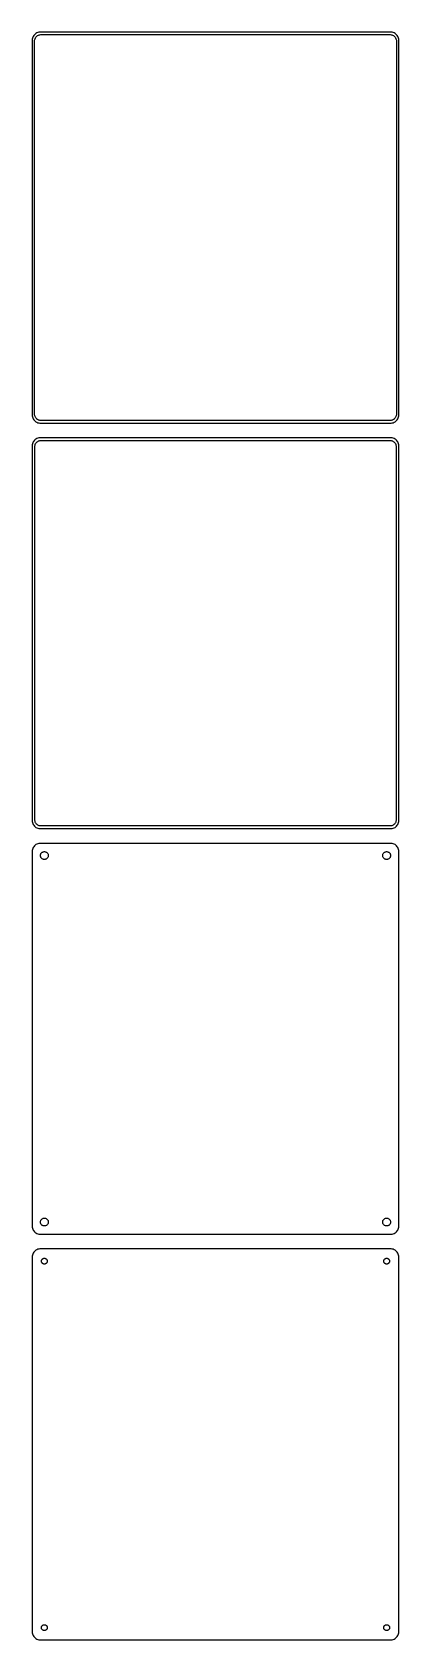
# Model space of a CAD drawing. Header units: metres. Extents: x -112 to 112, y 627 to 1614.
import ezdxf

# ---------------------------------------------------------------- set-up
doc = ezdxf.new("R2010")
doc.units = ezdxf.units.M

msp = doc.modelspace()

# ---------------------------------------------------------------- linework, layer by layer
for p, q in [((-112.461, 1609.63), (-112.5, 1609)), ((-112.5, 1609), (-112.5, 1379)), ((-112.343, 1610.24), (-112.461, 1609.63)), ((-112.149, 1610.84), (-112.343, 1610.24)), ((-111.882, 1611.41), (-112.149, 1610.84)), ((-111.545, 1611.94), (-111.882, 1611.41)), ((-111.145, 1612.42), (-111.545, 1611.94)), ((-110.687, 1612.85), (-111.145, 1612.42)), ((-111, 1608.5), (-110.968, 1609)), ((-110.968, 1609), (-110.874, 1609.49)), ((-110.874, 1609.49), (-110.719, 1609.97)), ((-110.719, 1609.97), (-110.505, 1610.43)), ((-110.179, 1613.22), (-110.687, 1612.85)), ((-110.505, 1610.43), (-110.236, 1610.85)), ((-110.236, 1610.85), (-109.916, 1611.24)), ((-109.629, 1613.52), (-110.179, 1613.22)), ((-109.916, 1611.24), (-109.55, 1611.58)), ((-109.045, 1613.76), (-109.629, 1613.52)), ((-109.55, 1611.58), (-109.143, 1611.88)), ((-109.143, 1611.88), (-108.703, 1612.12)), ((-108.437, 1613.91), (-109.045, 1613.76)), ((-108.703, 1612.12), (-108.236, 1612.3)), ((-107.814, 1613.99), (-108.437, 1613.91)), ((-108.236, 1612.3), (-107.75, 1612.43)), ((107.814, 1613.99), (-107.814, 1613.99)), ((-107.75, 1612.43), (-107.251, 1612.49)), ((-107.251, 1612.49), (107.251, 1612.49)), ((107.251, 1612.49), (107.75, 1612.43)), ((107.75, 1612.43), (108.236, 1612.3)), ((108.437, 1613.91), (107.814, 1613.99)), ((108.236, 1612.3), (108.703, 1612.12)), ((109.045, 1613.76), (108.437, 1613.91)), ((108.703, 1612.12), (109.143, 1611.88)), ((109.629, 1613.52), (109.045, 1613.76)), ((109.143, 1611.88), (109.55, 1611.58)), ((109.55, 1611.58), (109.916, 1611.24)), ((110.179, 1613.22), (109.629, 1613.52)), ((109.916, 1611.24), (110.236, 1610.85)), ((110.687, 1612.85), (110.179, 1613.22)), ((110.236, 1610.85), (110.505, 1610.43)), ((110.505, 1610.43), (110.719, 1609.97)), ((111.145, 1612.42), (110.687, 1612.85)), ((110.719, 1609.97), (110.874, 1609.49)), ((110.874, 1609.49), (110.968, 1609)), ((110.968, 1609), (111, 1608.5)), ((111.545, 1611.94), (111.145, 1612.42)), ((111.882, 1611.41), (111.545, 1611.94)), ((112.149, 1610.84), (111.882, 1611.41)), ((112.343, 1610.24), (112.149, 1610.84)), ((112.461, 1609.63), (112.343, 1610.24)), ((112.5, 1609), (112.461, 1609.63)), ((112.5, 1379), (112.5, 1609)), ((-111, 1379.5), (-111, 1608.5)), ((111, 1608.5), (111, 1379.5)), ((-112.5, 1379), (-112.461, 1378.37)), ((-112.461, 1378.37), (-112.343, 1377.76)), ((-112.343, 1377.76), (-112.149, 1377.16)), ((-112.149, 1377.16), (-111.882, 1376.59)), ((-111.882, 1376.59), (-111.545, 1376.06)), ((-111.545, 1376.06), (-111.145, 1375.58)), ((-111.145, 1375.58), (-110.687, 1375.15)), ((-110.968, 1379), (-111, 1379.5)), ((-110.874, 1378.51), (-110.968, 1379)), ((-110.719, 1378.03), (-110.874, 1378.51)), ((-110.505, 1377.57), (-110.719, 1378.03)), ((-110.687, 1375.15), (-110.179, 1374.78)), ((-110.236, 1377.15), (-110.505, 1377.57)), ((-109.916, 1376.76), (-110.236, 1377.15)), ((-110.179, 1374.78), (-109.629, 1374.48)), ((-109.55, 1376.42), (-109.916, 1376.76)), ((-109.629, 1374.48), (-109.045, 1374.24)), ((-109.143, 1376.12), (-109.55, 1376.42)), ((-108.703, 1375.88), (-109.143, 1376.12)), ((-109.045, 1374.24), (-108.437, 1374.09)), ((-108.236, 1375.7), (-108.703, 1375.88)), ((-108.437, 1374.09), (-107.814, 1374.01)), ((-107.75, 1375.57), (-108.236, 1375.7)), ((-107.814, 1374.01), (107.814, 1374.01)), ((-107.251, 1375.51), (-107.75, 1375.57)), ((107.251, 1375.51), (-107.251, 1375.51)), ((107.75, 1375.57), (107.251, 1375.51)), ((108.236, 1375.7), (107.75, 1375.57)), ((107.814, 1374.01), (108.437, 1374.09)), ((108.703, 1375.88), (108.236, 1375.7)), ((108.437, 1374.09), (109.045, 1374.24)), ((109.143, 1376.12), (108.703, 1375.88)), ((109.045, 1374.24), (109.629, 1374.48)), ((109.55, 1376.42), (109.143, 1376.12)), ((109.916, 1376.76), (109.55, 1376.42)), ((109.629, 1374.48), (110.179, 1374.78)), ((110.236, 1377.15), (109.916, 1376.76)), ((110.179, 1374.78), (110.687, 1375.15)), ((110.505, 1377.57), (110.236, 1377.15)), ((110.719, 1378.03), (110.505, 1377.57)), ((110.687, 1375.15), (111.145, 1375.58)), ((110.874, 1378.51), (110.719, 1378.03)), ((110.968, 1379), (110.874, 1378.51)), ((111, 1379.5), (110.968, 1379)), ((111.145, 1375.58), (111.545, 1376.06)), ((111.545, 1376.06), (111.882, 1376.59)), ((111.882, 1376.59), (112.149, 1377.16)), ((112.149, 1377.16), (112.343, 1377.76)), ((112.343, 1377.76), (112.461, 1378.37)), ((112.461, 1378.37), (112.5, 1379)), ((-111.882, 1362.41), (-112.149, 1361.84)), ((-111.545, 1362.94), (-111.882, 1362.41)), ((-111.145, 1363.42), (-111.545, 1362.94)), ((-110.687, 1363.85), (-111.145, 1363.42)), ((-110.179, 1364.22), (-110.687, 1363.85)), ((-109.629, 1364.52), (-110.179, 1364.22)), ((-110.133, 1361.78), (-109.823, 1362.15)), ((-109.823, 1362.15), (-109.469, 1362.48)), ((-109.045, 1364.76), (-109.629, 1364.52)), ((-109.469, 1362.48), (-109.075, 1362.77)), ((-109.075, 1362.77), (-108.649, 1363)), ((-108.437, 1364.91), (-109.045, 1364.76)), ((-108.649, 1363), (-108.197, 1363.18)), ((-107.814, 1364.99), (-108.437, 1364.91)), ((-108.197, 1363.18), (-107.726, 1363.3)), ((107.814, 1364.99), (-107.814, 1364.99)), ((-107.726, 1363.3), (-107.243, 1363.36)), ((-107.243, 1363.36), (107.243, 1363.36)), ((107.243, 1363.36), (107.726, 1363.3)), ((107.726, 1363.3), (108.197, 1363.18)), ((108.437, 1364.91), (107.814, 1364.99)), ((108.197, 1363.18), (108.649, 1363)), ((109.045, 1364.76), (108.437, 1364.91)), ((108.649, 1363), (109.075, 1362.77)), ((109.629, 1364.52), (109.045, 1364.76)), ((109.075, 1362.77), (109.469, 1362.48)), ((109.469, 1362.48), (109.823, 1362.15)), ((110.179, 1364.22), (109.629, 1364.52)), ((109.823, 1362.15), (110.133, 1361.78)), ((110.687, 1363.85), (110.179, 1364.22)), ((111.145, 1363.42), (110.687, 1363.85)), ((111.545, 1362.94), (111.145, 1363.42)), ((111.882, 1362.41), (111.545, 1362.94)), ((112.149, 1361.84), (111.882, 1362.41)), ((-112.461, 1360.63), (-112.5, 1360)), ((-112.5, 1360), (-112.5, 1130)), ((-112.343, 1361.24), (-112.461, 1360.63)), ((-112.149, 1361.84), (-112.343, 1361.24)), ((-110.873, 1359.5), (-110.842, 1359.99)), ((-110.873, 1130.5), (-110.873, 1359.5)), ((-110.842, 1359.99), (-110.751, 1360.46)), ((-110.751, 1360.46), (-110.601, 1360.93)), ((-110.601, 1360.93), (-110.394, 1361.37)), ((-110.394, 1361.37), (-110.133, 1361.78)), ((110.133, 1361.78), (110.394, 1361.37)), ((110.394, 1361.37), (110.601, 1360.93)), ((110.601, 1360.93), (110.751, 1360.46)), ((110.751, 1360.46), (110.842, 1359.99)), ((110.842, 1359.99), (110.873, 1359.5)), ((110.873, 1359.5), (110.873, 1130.5)), ((112.343, 1361.24), (112.149, 1361.84)), ((112.461, 1360.63), (112.343, 1361.24)), ((112.5, 1360), (112.461, 1360.63)), ((112.5, 1130), (112.5, 1360)), ((-112.5, 1130), (-112.461, 1129.37)), ((-112.461, 1129.37), (-112.343, 1128.76)), ((-112.343, 1128.76), (-112.149, 1128.16)), ((-112.149, 1128.16), (-111.882, 1127.59)), ((-111.882, 1127.59), (-111.545, 1127.06)), ((-111.545, 1127.06), (-111.145, 1126.58)), ((-111.145, 1126.58), (-110.687, 1126.15)), ((-110.842, 1130.01), (-110.873, 1130.5)), ((-110.751, 1129.54), (-110.842, 1130.01)), ((-110.601, 1129.07), (-110.751, 1129.54)), ((-110.687, 1126.15), (-110.179, 1125.78)), ((-110.394, 1128.63), (-110.601, 1129.07)), ((-110.133, 1128.22), (-110.394, 1128.63)), ((-110.179, 1125.78), (-109.629, 1125.48)), ((-109.823, 1127.85), (-110.133, 1128.22)), ((-109.469, 1127.52), (-109.823, 1127.85)), ((-109.629, 1125.48), (-109.045, 1125.24)), ((-109.075, 1127.23), (-109.469, 1127.52)), ((-108.649, 1127), (-109.075, 1127.23)), ((-109.045, 1125.24), (-108.437, 1125.09)), ((-108.197, 1126.82), (-108.649, 1127)), ((-107.726, 1126.7), (-108.197, 1126.82)), ((-107.243, 1126.64), (-107.726, 1126.7)), ((107.243, 1126.64), (-107.243, 1126.64)), ((107.726, 1126.7), (107.243, 1126.64)), ((108.197, 1126.82), (107.726, 1126.7)), ((108.649, 1127), (108.197, 1126.82)), ((108.437, 1125.09), (109.045, 1125.24)), ((109.075, 1127.23), (108.649, 1127)), ((109.045, 1125.24), (109.629, 1125.48)), ((109.469, 1127.52), (109.075, 1127.23)), ((109.823, 1127.85), (109.469, 1127.52)), ((109.629, 1125.48), (110.179, 1125.78)), ((110.133, 1128.22), (109.823, 1127.85)), ((110.394, 1128.63), (110.133, 1128.22)), ((110.179, 1125.78), (110.687, 1126.15)), ((110.601, 1129.07), (110.394, 1128.63)), ((110.751, 1129.54), (110.601, 1129.07)), ((110.687, 1126.15), (111.145, 1126.58)), ((110.842, 1130.01), (110.751, 1129.54)), ((110.873, 1130.5), (110.842, 1130.01)), ((111.145, 1126.58), (111.545, 1127.06)), ((111.545, 1127.06), (111.882, 1127.59)), ((111.882, 1127.59), (112.149, 1128.16)), ((112.149, 1128.16), (112.343, 1128.76)), ((112.343, 1128.76), (112.461, 1129.37)), ((112.461, 1129.37), (112.5, 1130)), ((-109.629, 1115.52), (-110.179, 1115.22)), ((-109.045, 1115.76), (-109.629, 1115.52)), ((-108.437, 1115.91), (-109.045, 1115.76)), ((-108.437, 1125.09), (-107.814, 1125.01)), ((-107.814, 1115.99), (-108.437, 1115.91)), ((-107.814, 1125.01), (107.814, 1125.01)), ((107.814, 1115.99), (-107.814, 1115.99)), ((107.814, 1125.01), (108.437, 1125.09)), ((108.437, 1115.91), (107.814, 1115.99)), ((109.045, 1115.76), (108.437, 1115.91)), ((109.629, 1115.52), (109.045, 1115.76)), ((110.179, 1115.22), (109.629, 1115.52)), ((-112.461, 1111.63), (-112.5, 1111)), ((-112.5, 1111), (-112.5, 881)), ((-112.343, 1112.24), (-112.461, 1111.63)), ((-112.149, 1112.84), (-112.343, 1112.24)), ((-111.882, 1113.41), (-112.149, 1112.84)), ((-111.545, 1113.94), (-111.882, 1113.41)), ((-111.145, 1114.42), (-111.545, 1113.94)), ((-110.687, 1114.85), (-111.145, 1114.42)), ((-110.179, 1115.22), (-110.687, 1114.85)), ((-107.4, 1108.5), (-107.381, 1108.8)), ((-107.381, 1108.2), (-107.4, 1108.5)), ((-107.381, 1108.8), (-107.325, 1109.1)), ((-107.325, 1107.9), (-107.381, 1108.2)), ((-107.325, 1109.1), (-107.231, 1109.38)), ((-107.231, 1107.62), (-107.325, 1107.9)), ((-107.231, 1109.38), (-107.103, 1109.66)), ((-107.103, 1107.34), (-107.231, 1107.62)), ((-107.103, 1109.66), (-106.942, 1109.91)), ((-106.942, 1107.09), (-107.103, 1107.34)), ((-106.942, 1109.91), (-106.75, 1110.14)), ((-106.75, 1106.86), (-106.942, 1107.09)), ((-106.75, 1110.14), (-106.53, 1110.35)), ((-106.53, 1106.65), (-106.75, 1106.86)), ((-106.53, 1110.35), (-106.286, 1110.53)), ((-106.286, 1106.47), (-106.53, 1106.65)), ((-106.286, 1110.53), (-106.022, 1110.67)), ((-106.022, 1106.33), (-106.286, 1106.47)), ((-106.022, 1110.67), (-105.742, 1110.78)), ((-105.742, 1106.22), (-106.022, 1106.33)), ((-105.742, 1110.78), (-105.45, 1110.86)), ((-105.45, 1106.14), (-105.742, 1106.22)), ((-105.45, 1110.86), (-105.151, 1110.9)), ((-105.151, 1106.1), (-105.45, 1106.14)), ((-105.151, 1110.9), (-104.849, 1110.9)), ((-104.849, 1106.1), (-105.151, 1106.1)), ((-104.849, 1110.9), (-104.55, 1110.86)), ((-104.55, 1106.14), (-104.849, 1106.1)), ((-104.55, 1110.86), (-104.258, 1110.78)), ((-104.258, 1106.22), (-104.55, 1106.14)), ((-104.258, 1110.78), (-103.978, 1110.67)), ((-103.978, 1106.33), (-104.258, 1106.22)), ((-103.978, 1110.67), (-103.714, 1110.53)), ((-103.714, 1106.47), (-103.978, 1106.33)), ((-103.714, 1110.53), (-103.47, 1110.35)), ((-103.47, 1106.65), (-103.714, 1106.47)), ((-103.47, 1110.35), (-103.25, 1110.14)), ((-103.25, 1106.86), (-103.47, 1106.65)), ((-103.25, 1110.14), (-103.058, 1109.91)), ((-103.058, 1107.09), (-103.25, 1106.86)), ((-103.058, 1109.91), (-102.897, 1109.66)), ((-102.897, 1107.34), (-103.058, 1107.09)), ((-102.897, 1109.66), (-102.769, 1109.38)), ((-102.769, 1107.62), (-102.897, 1107.34)), ((-102.769, 1109.38), (-102.675, 1109.1)), ((-102.675, 1107.9), (-102.769, 1107.62)), ((-102.675, 1109.1), (-102.619, 1108.8)), ((-102.619, 1108.2), (-102.675, 1107.9)), ((-102.619, 1108.8), (-102.6, 1108.5)), ((-102.6, 1108.5), (-102.619, 1108.2)), ((102.6, 1108.5), (102.619, 1108.8)), ((102.619, 1108.2), (102.6, 1108.5)), ((102.619, 1108.8), (102.675, 1109.1)), ((102.675, 1107.9), (102.619, 1108.2)), ((102.675, 1109.1), (102.769, 1109.38)), ((102.769, 1107.62), (102.675, 1107.9)), ((102.769, 1109.38), (102.897, 1109.66)), ((102.897, 1107.34), (102.769, 1107.62)), ((102.897, 1109.66), (103.058, 1109.91)), ((103.058, 1107.09), (102.897, 1107.34)), ((103.058, 1109.91), (103.25, 1110.14)), ((103.25, 1106.86), (103.058, 1107.09)), ((103.25, 1110.14), (103.47, 1110.35)), ((103.47, 1106.65), (103.25, 1106.86)), ((103.47, 1110.35), (103.714, 1110.53)), ((103.714, 1106.47), (103.47, 1106.65)), ((103.714, 1110.53), (103.978, 1110.67)), ((103.978, 1106.33), (103.714, 1106.47)), ((103.978, 1110.67), (104.258, 1110.78)), ((104.258, 1106.22), (103.978, 1106.33)), ((104.258, 1110.78), (104.55, 1110.86)), ((104.55, 1106.14), (104.258, 1106.22)), ((104.55, 1110.86), (104.849, 1110.9)), ((104.849, 1106.1), (104.55, 1106.14)), ((104.849, 1110.9), (105.151, 1110.9)), ((105.151, 1106.1), (104.849, 1106.1)), ((105.151, 1110.9), (105.45, 1110.86)), ((105.45, 1106.14), (105.151, 1106.1)), ((105.45, 1110.86), (105.742, 1110.78)), ((105.742, 1106.22), (105.45, 1106.14)), ((105.742, 1110.78), (106.022, 1110.67)), ((106.022, 1106.33), (105.742, 1106.22)), ((106.022, 1110.67), (106.286, 1110.53)), ((106.286, 1106.47), (106.022, 1106.33)), ((106.286, 1110.53), (106.53, 1110.35)), ((106.53, 1106.65), (106.286, 1106.47)), ((106.53, 1110.35), (106.75, 1110.14)), ((106.75, 1106.86), (106.53, 1106.65)), ((106.75, 1110.14), (106.942, 1109.91)), ((106.942, 1107.09), (106.75, 1106.86)), ((106.942, 1109.91), (107.103, 1109.66)), ((107.103, 1107.34), (106.942, 1107.09)), ((107.103, 1109.66), (107.231, 1109.38)), ((107.231, 1107.62), (107.103, 1107.34)), ((107.231, 1109.38), (107.325, 1109.1)), ((107.325, 1107.9), (107.231, 1107.62)), ((107.325, 1109.1), (107.381, 1108.8)), ((107.381, 1108.2), (107.325, 1107.9)), ((107.381, 1108.8), (107.4, 1108.5)), ((107.4, 1108.5), (107.381, 1108.2)), ((110.687, 1114.85), (110.179, 1115.22)), ((111.145, 1114.42), (110.687, 1114.85)), ((111.545, 1113.94), (111.145, 1114.42)), ((111.882, 1113.41), (111.545, 1113.94)), ((112.149, 1112.84), (111.882, 1113.41)), ((112.343, 1112.24), (112.149, 1112.84)), ((112.461, 1111.63), (112.343, 1112.24)), ((112.5, 1111), (112.461, 1111.63)), ((112.5, 881), (112.5, 1111)), ((-112.5, 881), (-112.461, 880.373)), ((-112.461, 880.373), (-112.343, 879.757)), ((-112.343, 879.757), (-112.149, 879.159)), ((-112.149, 879.159), (-111.882, 878.591)), ((-111.882, 878.591), (-111.545, 878.061)), ((-107.4, 883.5), (-107.381, 883.801)), ((-107.381, 883.199), (-107.4, 883.5)), ((-107.381, 883.801), (-107.325, 884.097)), ((-107.325, 882.903), (-107.381, 883.199)), ((-107.325, 884.097), (-107.231, 884.383)), ((-107.231, 882.617), (-107.325, 882.903)), ((-107.231, 884.383), (-107.103, 884.656)), ((-107.103, 882.344), (-107.231, 882.617)), ((-107.103, 884.656), (-106.942, 884.911)), ((-106.942, 882.089), (-107.103, 882.344)), ((-106.942, 884.911), (-106.75, 885.143)), ((-106.75, 881.857), (-106.942, 882.089)), ((-106.75, 885.143), (-106.53, 885.349)), ((-106.53, 881.651), (-106.75, 881.857)), ((-106.53, 885.349), (-106.286, 885.526)), ((-106.286, 881.474), (-106.53, 881.651)), ((-106.286, 885.526), (-106.022, 885.672)), ((-106.022, 881.328), (-106.286, 881.474)), ((-106.022, 885.672), (-105.742, 885.783)), ((-105.742, 881.217), (-106.022, 881.328)), ((-105.742, 885.783), (-105.45, 885.857)), ((-105.45, 881.143), (-105.742, 881.217)), ((-105.45, 885.857), (-105.151, 885.895)), ((-105.151, 881.105), (-105.45, 881.143)), ((-105.151, 885.895), (-104.849, 885.895)), ((-104.849, 881.105), (-105.151, 881.105)), ((-104.849, 885.895), (-104.55, 885.857)), ((-104.55, 881.143), (-104.849, 881.105)), ((-104.55, 885.857), (-104.258, 885.783)), ((-104.258, 881.217), (-104.55, 881.143)), ((-104.258, 885.783), (-103.978, 885.672)), ((-103.978, 881.328), (-104.258, 881.217)), ((-103.978, 885.672), (-103.714, 885.526)), ((-103.714, 881.474), (-103.978, 881.328)), ((-103.714, 885.526), (-103.47, 885.349)), ((-103.47, 881.651), (-103.714, 881.474)), ((-103.47, 885.349), (-103.25, 885.143)), ((-103.25, 881.857), (-103.47, 881.651)), ((-103.25, 885.143), (-103.058, 884.911)), ((-103.058, 882.089), (-103.25, 881.857)), ((-103.058, 884.911), (-102.897, 884.656)), ((-102.897, 882.344), (-103.058, 882.089)), ((-102.897, 884.656), (-102.769, 884.383)), ((-102.769, 882.617), (-102.897, 882.344)), ((-102.769, 884.383), (-102.675, 884.097)), ((-102.675, 882.903), (-102.769, 882.617)), ((-102.675, 884.097), (-102.619, 883.801)), ((-102.619, 883.199), (-102.675, 882.903)), ((-102.619, 883.801), (-102.6, 883.5)), ((-102.6, 883.5), (-102.619, 883.199)), ((102.6, 883.5), (102.619, 883.801)), ((102.619, 883.199), (102.6, 883.5)), ((102.619, 883.801), (102.675, 884.097)), ((102.675, 882.903), (102.619, 883.199)), ((102.675, 884.097), (102.769, 884.383)), ((102.769, 882.617), (102.675, 882.903)), ((102.769, 884.383), (102.897, 884.656)), ((102.897, 882.344), (102.769, 882.617)), ((102.897, 884.656), (103.058, 884.911)), ((103.058, 882.089), (102.897, 882.344)), ((103.058, 884.911), (103.25, 885.143)), ((103.25, 881.857), (103.058, 882.089)), ((103.25, 885.143), (103.47, 885.349)), ((103.47, 881.651), (103.25, 881.857)), ((103.47, 885.349), (103.714, 885.526)), ((103.714, 881.474), (103.47, 881.651)), ((103.714, 885.526), (103.978, 885.672)), ((103.978, 881.328), (103.714, 881.474)), ((103.978, 885.672), (104.258, 885.783)), ((104.258, 881.217), (103.978, 881.328)), ((104.258, 885.783), (104.55, 885.857)), ((104.55, 881.143), (104.258, 881.217)), ((104.55, 885.857), (104.849, 885.895)), ((104.849, 881.105), (104.55, 881.143)), ((104.849, 885.895), (105.151, 885.895)), ((105.151, 881.105), (104.849, 881.105)), ((105.151, 885.895), (105.45, 885.857)), ((105.45, 881.143), (105.151, 881.105)), ((105.45, 885.857), (105.742, 885.783)), ((105.742, 881.217), (105.45, 881.143)), ((105.742, 885.783), (106.022, 885.672)), ((106.022, 881.328), (105.742, 881.217)), ((106.022, 885.672), (106.286, 885.526)), ((106.286, 881.474), (106.022, 881.328)), ((106.286, 885.526), (106.53, 885.349)), ((106.53, 881.651), (106.286, 881.474)), ((106.53, 885.349), (106.75, 885.143)), ((106.75, 881.857), (106.53, 881.651)), ((106.75, 885.143), (106.942, 884.911)), ((106.942, 882.089), (106.75, 881.857)), ((106.942, 884.911), (107.103, 884.656)), ((107.103, 882.344), (106.942, 882.089)), ((107.103, 884.656), (107.231, 884.383)), ((107.231, 882.617), (107.103, 882.344)), ((107.231, 884.383), (107.325, 884.097)), ((107.325, 882.903), (107.231, 882.617)), ((107.325, 884.097), (107.381, 883.801)), ((107.381, 883.199), (107.325, 882.903)), ((107.381, 883.801), (107.4, 883.5)), ((107.4, 883.5), (107.381, 883.199)), ((111.545, 878.061), (111.882, 878.591)), ((111.882, 878.591), (112.149, 879.159)), ((112.149, 879.159), (112.343, 879.757)), ((112.343, 879.757), (112.461, 880.373)), ((112.461, 880.373), (112.5, 881)), ((-111.545, 878.061), (-111.145, 877.577)), ((-111.145, 877.577), (-110.687, 877.147)), ((-110.687, 877.147), (-110.179, 876.778)), ((-110.179, 876.778), (-109.629, 876.476)), ((-109.629, 876.476), (-109.045, 876.245)), ((-109.045, 876.245), (-108.437, 876.089)), ((-108.437, 876.089), (-107.814, 876.01)), ((-107.814, 876.01), (107.814, 876.01)), ((107.814, 876.01), (108.437, 876.089)), ((108.437, 876.089), (109.045, 876.245)), ((109.045, 876.245), (109.629, 876.476)), ((109.629, 876.476), (110.179, 876.778)), ((110.179, 876.778), (110.687, 877.147)), ((110.687, 877.147), (111.145, 877.577)), ((111.145, 877.577), (111.545, 878.061)), ((-112.461, 862.627), (-112.5, 862)), ((-112.5, 862), (-112.5, 632)), ((-112.343, 863.243), (-112.461, 862.627)), ((-112.149, 863.841), (-112.343, 863.243)), ((-111.882, 864.409), (-112.149, 863.841)), ((-111.545, 864.939), (-111.882, 864.409)), ((-111.145, 865.423), (-111.545, 864.939)), ((-110.687, 865.853), (-111.145, 865.423)), ((-110.179, 866.222), (-110.687, 865.853)), ((-109.629, 866.524), (-110.179, 866.222)), ((-109.045, 866.755), (-109.629, 866.524)), ((-108.437, 866.911), (-109.045, 866.755)), ((-107.814, 866.99), (-108.437, 866.911)), ((107.814, 866.99), (-107.814, 866.99)), ((-106.8, 859.5), (-106.786, 859.726)), ((-106.786, 859.274), (-106.8, 859.5)), ((-106.786, 859.726), (-106.743, 859.948)), ((-106.743, 859.052), (-106.786, 859.274)), ((-106.743, 859.948), (-106.674, 860.163)), ((-106.674, 858.837), (-106.743, 859.052)), ((-106.674, 860.163), (-106.577, 860.367)), ((-106.577, 858.633), (-106.674, 858.837)), ((-106.577, 860.367), (-106.456, 860.558)), ((-106.456, 860.558), (-106.312, 860.732)), ((-106.312, 860.732), (-106.147, 860.887)), ((-106.147, 860.887), (-105.964, 861.02)), ((-105.964, 861.02), (-105.766, 861.129)), ((-105.766, 861.129), (-105.556, 861.212)), ((-105.556, 861.212), (-105.337, 861.268)), ((-105.337, 861.268), (-105.113, 861.296)), ((-105.113, 861.296), (-104.887, 861.296)), ((-104.887, 861.296), (-104.663, 861.268)), ((-104.663, 861.268), (-104.444, 861.212)), ((-104.444, 861.212), (-104.234, 861.129)), ((-104.234, 861.129), (-104.036, 861.02)), ((-104.036, 861.02), (-103.853, 860.887)), ((-103.853, 860.887), (-103.688, 860.732)), ((-103.688, 860.732), (-103.544, 860.558)), ((-103.544, 860.558), (-103.423, 860.367)), ((-103.423, 860.367), (-103.326, 860.163)), ((-103.326, 858.837), (-103.423, 858.633)), ((-103.326, 860.163), (-103.257, 859.948)), ((-103.257, 859.052), (-103.326, 858.837)), ((-103.257, 859.948), (-103.214, 859.726)), ((-103.214, 859.274), (-103.257, 859.052)), ((-103.214, 859.726), (-103.2, 859.5)), ((-103.2, 859.5), (-103.214, 859.274)), ((103.2, 859.5), (103.214, 859.726)), ((103.214, 859.274), (103.2, 859.5)), ((103.214, 859.726), (103.257, 859.948)), ((103.257, 859.052), (103.214, 859.274)), ((103.257, 859.948), (103.326, 860.163)), ((103.326, 858.837), (103.257, 859.052)), ((103.326, 860.163), (103.423, 860.367)), ((103.423, 858.633), (103.326, 858.837)), ((103.423, 860.367), (103.544, 860.558)), ((103.544, 860.558), (103.688, 860.732)), ((103.688, 860.732), (103.853, 860.887)), ((103.853, 860.887), (104.036, 861.02)), ((104.036, 861.02), (104.234, 861.129)), ((104.234, 861.129), (104.444, 861.212)), ((104.444, 861.212), (104.663, 861.268)), ((104.663, 861.268), (104.887, 861.296)), ((104.887, 861.296), (105.113, 861.296)), ((105.113, 861.296), (105.337, 861.268)), ((105.337, 861.268), (105.556, 861.212)), ((105.556, 861.212), (105.766, 861.129)), ((105.766, 861.129), (105.964, 861.02)), ((105.964, 861.02), (106.147, 860.887)), ((106.147, 860.887), (106.312, 860.732)), ((106.312, 860.732), (106.456, 860.558)), ((106.456, 860.558), (106.577, 860.367)), ((106.577, 860.367), (106.674, 860.163)), ((106.674, 858.837), (106.577, 858.633)), ((106.674, 860.163), (106.743, 859.948)), ((106.743, 859.052), (106.674, 858.837)), ((106.743, 859.948), (106.786, 859.726)), ((106.786, 859.274), (106.743, 859.052)), ((106.786, 859.726), (106.8, 859.5)), ((106.8, 859.5), (106.786, 859.274)), ((108.437, 866.911), (107.814, 866.99)), ((109.045, 866.755), (108.437, 866.911)), ((109.629, 866.524), (109.045, 866.755)), ((110.179, 866.222), (109.629, 866.524)), ((110.687, 865.853), (110.179, 866.222)), ((111.145, 865.423), (110.687, 865.853)), ((111.545, 864.939), (111.145, 865.423)), ((111.882, 864.409), (111.545, 864.939)), ((112.149, 863.841), (111.882, 864.409)), ((112.343, 863.243), (112.149, 863.841)), ((112.461, 862.627), (112.343, 863.243)), ((112.5, 862), (112.461, 862.627)), ((112.5, 632), (112.5, 862)), ((-106.456, 858.442), (-106.577, 858.633)), ((-106.312, 858.268), (-106.456, 858.442)), ((-106.147, 858.113), (-106.312, 858.268)), ((-105.964, 857.98), (-106.147, 858.113)), ((-105.766, 857.871), (-105.964, 857.98)), ((-105.556, 857.788), (-105.766, 857.871)), ((-105.337, 857.732), (-105.556, 857.788)), ((-105.113, 857.704), (-105.337, 857.732)), ((-104.887, 857.704), (-105.113, 857.704)), ((-104.663, 857.732), (-104.887, 857.704)), ((-104.444, 857.788), (-104.663, 857.732)), ((-104.234, 857.871), (-104.444, 857.788)), ((-104.036, 857.98), (-104.234, 857.871)), ((-103.853, 858.113), (-104.036, 857.98)), ((-103.688, 858.268), (-103.853, 858.113)), ((-103.544, 858.442), (-103.688, 858.268)), ((-103.423, 858.633), (-103.544, 858.442)), ((103.544, 858.442), (103.423, 858.633)), ((103.688, 858.268), (103.544, 858.442)), ((103.853, 858.113), (103.688, 858.268)), ((104.036, 857.98), (103.853, 858.113)), ((104.234, 857.871), (104.036, 857.98)), ((104.444, 857.788), (104.234, 857.871)), ((104.663, 857.732), (104.444, 857.788)), ((104.887, 857.704), (104.663, 857.732)), ((105.113, 857.704), (104.887, 857.704)), ((105.337, 857.732), (105.113, 857.704)), ((105.556, 857.788), (105.337, 857.732)), ((105.766, 857.871), (105.556, 857.788)), ((105.964, 857.98), (105.766, 857.871)), ((106.147, 858.113), (105.964, 857.98)), ((106.312, 858.268), (106.147, 858.113)), ((106.456, 858.442), (106.312, 858.268)), ((106.577, 858.633), (106.456, 858.442)), ((-112.5, 632), (-112.461, 631.373)), ((-106.8, 634.5), (-106.786, 634.726)), ((-106.786, 634.274), (-106.8, 634.5)), ((-106.786, 634.726), (-106.743, 634.948)), ((-106.743, 634.052), (-106.786, 634.274)), ((-106.743, 634.948), (-106.674, 635.163)), ((-106.674, 633.837), (-106.743, 634.052)), ((-106.674, 635.163), (-106.577, 635.367)), ((-106.577, 633.633), (-106.674, 633.837)), ((-106.577, 635.367), (-106.456, 635.558)), ((-106.456, 633.442), (-106.577, 633.633)), ((-106.456, 635.558), (-106.312, 635.732)), ((-106.312, 633.268), (-106.456, 633.442)), ((-106.312, 635.732), (-106.147, 635.887)), ((-106.147, 633.113), (-106.312, 633.268)), ((-106.147, 635.887), (-105.964, 636.02)), ((-105.964, 632.98), (-106.147, 633.113)), ((-105.964, 636.02), (-105.766, 636.129)), ((-105.766, 632.871), (-105.964, 632.98)), ((-105.766, 636.129), (-105.556, 636.212)), ((-105.556, 632.788), (-105.766, 632.871)), ((-105.556, 636.212), (-105.337, 636.268)), ((-105.337, 632.732), (-105.556, 632.788)), ((-105.337, 636.268), (-105.113, 636.296)), ((-105.113, 632.704), (-105.337, 632.732)), ((-105.113, 636.296), (-104.887, 636.296)), ((-104.887, 632.704), (-105.113, 632.704)), ((-104.887, 636.296), (-104.663, 636.268)), ((-104.663, 632.732), (-104.887, 632.704)), ((-104.663, 636.268), (-104.444, 636.212)), ((-104.444, 632.788), (-104.663, 632.732)), ((-104.444, 636.212), (-104.234, 636.129)), ((-104.234, 632.871), (-104.444, 632.788)), ((-104.234, 636.129), (-104.036, 636.02)), ((-104.036, 632.98), (-104.234, 632.871)), ((-104.036, 636.02), (-103.853, 635.887)), ((-103.853, 633.113), (-104.036, 632.98)), ((-103.853, 635.887), (-103.688, 635.732)), ((-103.688, 633.268), (-103.853, 633.113)), ((-103.688, 635.732), (-103.544, 635.558)), ((-103.544, 633.442), (-103.688, 633.268)), ((-103.544, 635.558), (-103.423, 635.367)), ((-103.423, 633.633), (-103.544, 633.442)), ((-103.423, 635.367), (-103.326, 635.163)), ((-103.326, 633.837), (-103.423, 633.633)), ((-103.326, 635.163), (-103.257, 634.948)), ((-103.257, 634.052), (-103.326, 633.837)), ((-103.257, 634.948), (-103.214, 634.726)), ((-103.214, 634.274), (-103.257, 634.052)), ((-103.214, 634.726), (-103.2, 634.5)), ((-103.2, 634.5), (-103.214, 634.274)), ((103.2, 634.5), (103.214, 634.726)), ((103.214, 634.274), (103.2, 634.5)), ((103.214, 634.726), (103.257, 634.948)), ((103.257, 634.052), (103.214, 634.274)), ((103.257, 634.948), (103.326, 635.163)), ((103.326, 633.837), (103.257, 634.052)), ((103.326, 635.163), (103.423, 635.367)), ((103.423, 633.633), (103.326, 633.837)), ((103.423, 635.367), (103.544, 635.558)), ((103.544, 633.442), (103.423, 633.633)), ((103.544, 635.558), (103.688, 635.732)), ((103.688, 633.268), (103.544, 633.442)), ((103.688, 635.732), (103.853, 635.887)), ((103.853, 633.113), (103.688, 633.268)), ((103.853, 635.887), (104.036, 636.02)), ((104.036, 632.98), (103.853, 633.113)), ((104.036, 636.02), (104.234, 636.129)), ((104.234, 632.871), (104.036, 632.98)), ((104.234, 636.129), (104.444, 636.212)), ((104.444, 632.788), (104.234, 632.871)), ((104.444, 636.212), (104.663, 636.268)), ((104.663, 632.732), (104.444, 632.788)), ((104.663, 636.268), (104.887, 636.296)), ((104.887, 632.704), (104.663, 632.732)), ((104.887, 636.296), (105.113, 636.296)), ((105.113, 632.704), (104.887, 632.704)), ((105.113, 636.296), (105.337, 636.268)), ((105.337, 632.732), (105.113, 632.704)), ((105.337, 636.268), (105.556, 636.212)), ((105.556, 632.788), (105.337, 632.732)), ((105.556, 636.212), (105.766, 636.129)), ((105.766, 632.871), (105.556, 632.788)), ((105.766, 636.129), (105.964, 636.02)), ((105.964, 632.98), (105.766, 632.871)), ((105.964, 636.02), (106.147, 635.887)), ((106.147, 633.113), (105.964, 632.98)), ((106.147, 635.887), (106.312, 635.732)), ((106.312, 633.268), (106.147, 633.113)), ((106.312, 635.732), (106.456, 635.558)), ((106.456, 633.442), (106.312, 633.268)), ((106.456, 635.558), (106.577, 635.367)), ((106.577, 633.633), (106.456, 633.442)), ((106.577, 635.367), (106.674, 635.163)), ((106.674, 633.837), (106.577, 633.633)), ((106.674, 635.163), (106.743, 634.948)), ((106.743, 634.052), (106.674, 633.837)), ((106.743, 634.948), (106.786, 634.726)), ((106.786, 634.274), (106.743, 634.052)), ((106.786, 634.726), (106.8, 634.5)), ((106.8, 634.5), (106.786, 634.274)), ((112.461, 631.373), (112.5, 632)), ((-112.461, 631.373), (-112.343, 630.757)), ((-112.343, 630.757), (-112.149, 630.159)), ((-112.149, 630.159), (-111.882, 629.591)), ((-111.882, 629.591), (-111.545, 629.061)), ((-111.545, 629.061), (-111.145, 628.577)), ((-111.145, 628.577), (-110.687, 628.147)), ((-110.687, 628.147), (-110.179, 627.778)), ((-110.179, 627.778), (-109.629, 627.476)), ((-109.629, 627.476), (-109.045, 627.245)), ((-109.045, 627.245), (-108.437, 627.089)), ((-108.437, 627.089), (-107.814, 627.01)), ((-107.814, 627.01), (107.814, 627.01)), ((107.814, 627.01), (108.437, 627.089)), ((108.437, 627.089), (109.045, 627.245)), ((109.045, 627.245), (109.629, 627.476)), ((109.629, 627.476), (110.179, 627.778)), ((110.179, 627.778), (110.687, 628.147)), ((110.687, 628.147), (111.145, 628.577)), ((111.145, 628.577), (111.545, 629.061)), ((111.545, 629.061), (111.882, 629.591)), ((111.882, 629.591), (112.149, 630.159)), ((112.149, 630.159), (112.343, 630.757)), ((112.343, 630.757), (112.461, 631.373))]:
    msp.add_line(p, q)

doc.saveas('drawing.dxf')
